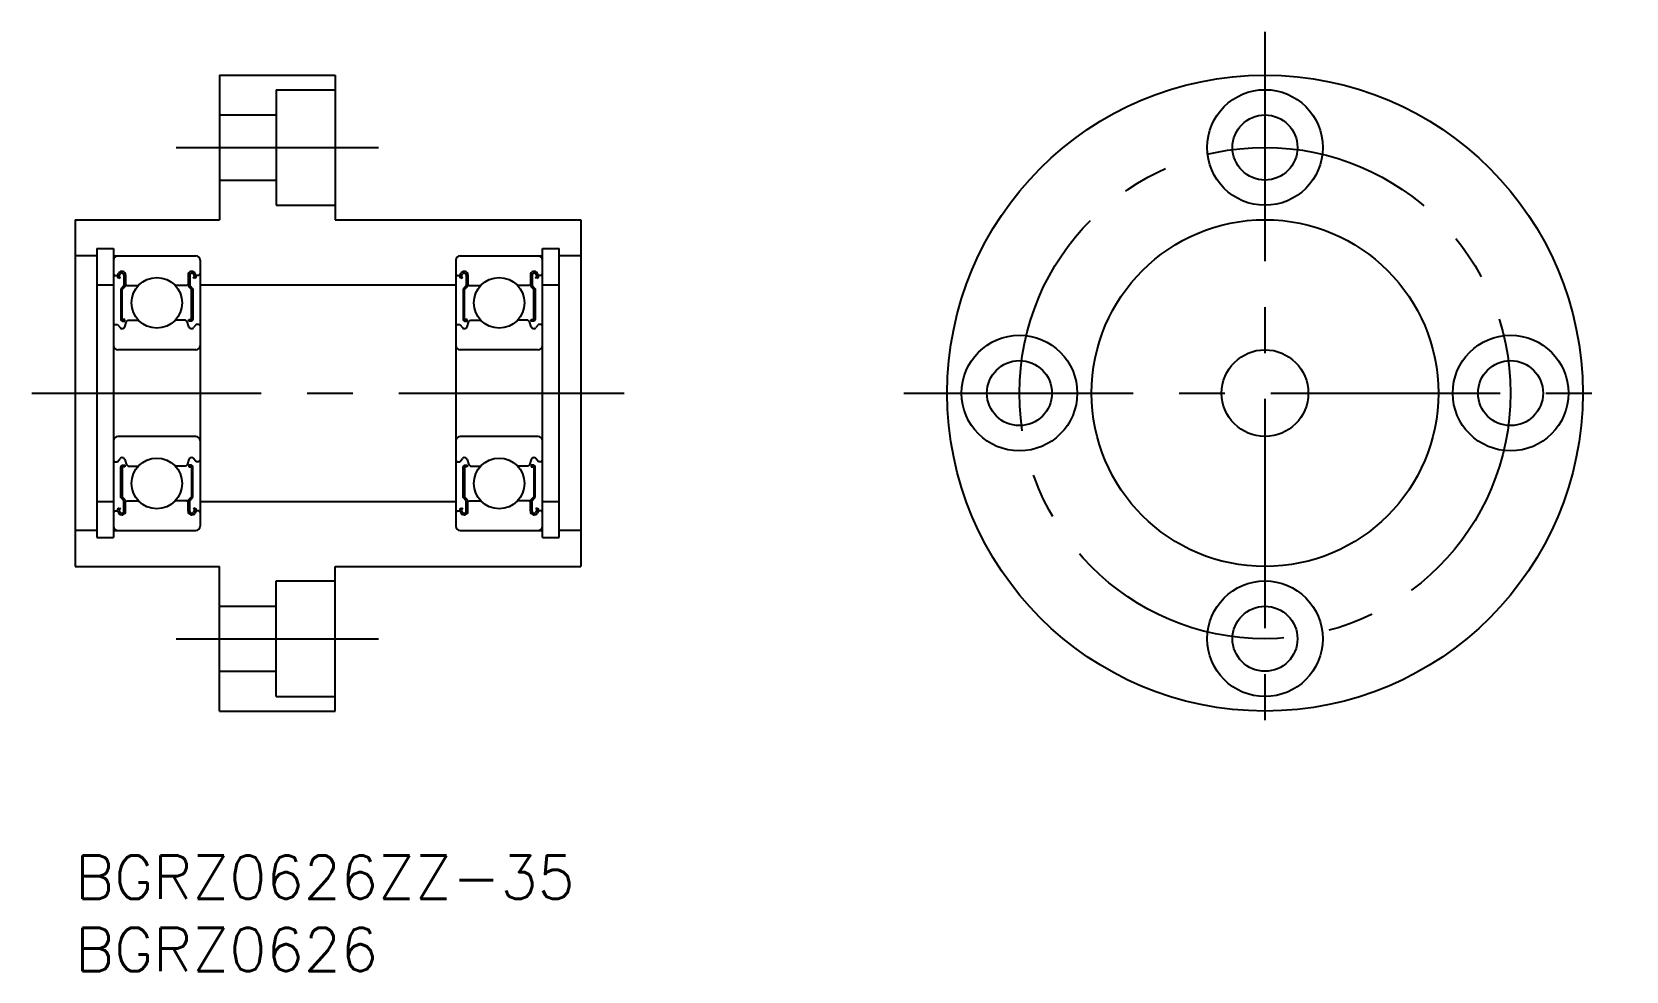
# Model space of a CAD drawing. Extents: x -3 to 107, y -8 to 57.
import ezdxf

# ---------------------------------------------------------------- set-up
doc = ezdxf.new("R2010")
doc.units = 0
doc.header["$LTSCALE"] = 0.5
doc.linetypes.add('CENTER', pattern=[50.8, 31.75, -6.35, 6.35, -6.35])
for name, color, linetype in [('MSM_CENTER', 1, 'CENTER'), ('MSM_CONTINUOUS', 7, 'CONTINUOUS'), ('MSM_PART_NUMBER', 7, 'CONTINUOUS')]:
    doc.layers.add(name, color=color, linetype=linetype)
doc.styles.get("Standard").update_dxf_attribs({"font": 'txt.shx', "height": 3, "bigfont": 'bigfont.shx'})

# ---------------------------------------------------------------- blocks, each defined once
blk = doc.blocks.new('*U2')
at = {"layer": 'MSM_PART_NUMBER'}
blk.add_text('BGRZ0626ZZ-35', height=3, dxfattribs=at).set_placement((0, -3))
blk = doc.blocks.new('*U3')
at = {"layer": 'MSM_PART_NUMBER'}
blk.add_text('BGRZ0626', height=3, dxfattribs=at).set_placement((0, -8))

msp = doc.modelspace()

# ---------------------------------------------------------------- linework, layer by layer
at = {"layer": 'MSM_CENTER'}
for p, q in [((82.36777, 57), (82.36777, 7)), ((7, 49), (21, 49)), ((-3, 32), (38, 32)), ((57.36777, 32), (107.36777, 32)), ((7, 15), (21, 15))]:
    msp.add_line(p, q, dxfattribs=at)
msp.add_circle((82.36777, 32), 17, dxfattribs=at)
at = {"layer": 'MSM_CONTINUOUS'}
for p, q in [((10, 54), (10, 44)), ((10, 54), (18, 54)), ((12, 54), (12, 54.0001)), ((13.9, 53), (13.9, 45)), ((13.9, 53), (18, 53)), ((18, 54), (18, 44)), ((10, 51.25), (13.9, 51.25)), ((10, 46.75), (13.9, 46.75)), ((13.9, 45), (18, 45)), ((0, 44), (0, 20)), ((0, 44), (10, 44)), ((18, 44), (35, 44)), ((35, 44), (35, 20)), ((1.489999, 42), (1.489999, 22)), ((1.489999, 42), (2.65, 42)), ((2.65, 42), (2.65, 22)), ((32.35, 22), (32.35, 42)), ((32.35, 42), (33.51, 42)), ((33.51, 22), (33.51, 42)), ((1.489999, 41.5), (0, 41.5)), ((2.65, 41.5), (8.35, 41.5)), ((8.65, 41.2), (8.65, 22.8)), ((26.35, 41.2), (26.35, 22.8)), ((26.65, 41.5), (32.35, 41.5)), ((35, 41.5), (33.51, 41.5)), ((2.65, 40.25002), (2.75, 40.14999)), ((2.75, 40.14999), (2.92778, 40.14999)), ((2.92778, 40.14999), (3.01846, 40.30321)), ((2.96846, 39.99821), (3.06468, 39.94266)), ((3.024014, 40.094447), (3.11468, 40.24765)), ((3.12023, 40.03889), (3.024014, 40.094447)), ((3.06467, 39.94269), (3.12023, 40.03891)), ((3.37222, 40.17863), (3.37222, 39.45)), ((3.48333, 40.17863), (3.48333, 39.40396)), ((7.81667, 40.17863), (7.81667, 39.40396)), ((7.92778, 40.17863), (7.92778, 39.45)), ((8.17977, 40.03889), (8.275985, 40.094447)), ((8.23533, 39.94269), (8.17977, 40.03891)), ((8.275985, 40.094447), (8.18532, 40.24765)), ((8.33154, 39.99821), (8.23532, 39.94266)), ((8.37222, 40.14999), (8.28154, 40.30321)), ((8.55, 40.14999), (8.37222, 40.14999)), ((8.65, 40.25002), (8.55, 40.14999)), ((26.35, 40.25002), (26.45, 40.14999)), ((26.45, 40.14999), (26.62778, 40.14999)), ((26.62778, 40.14999), (26.71846, 40.30321)), ((26.66846, 39.99821), (26.76468, 39.94266)), ((26.724014, 40.094447), (26.81468, 40.24765)), ((26.82023, 40.03889), (26.724014, 40.094447)), ((26.76467, 39.94269), (26.82023, 40.03891)), ((27.07222, 40.17863), (27.07222, 39.45)), ((27.18333, 40.17863), (27.18333, 39.40396)), ((31.51667, 40.17863), (31.51667, 39.40396)), ((31.62778, 40.17863), (31.62778, 39.45)), ((31.87977, 40.03889), (31.975985, 40.094447)), ((31.93533, 39.94269), (31.87977, 40.03891)), ((31.975985, 40.094447), (31.88532, 40.24765)), ((32.03154, 39.99821), (31.93532, 39.94266)), ((32.07222, 40.14999), (31.98154, 40.30321)), ((32.25, 40.14999), (32.07222, 40.14999)), ((32.35, 40.25002), (32.25, 40.14999)), ((1.489999, 39.5), (2.65, 39.5)), ((3.37222, 39.45), (3.15, 39.22777)), ((3.15, 39.22777), (3.15, 37.10111)), ((3.48333, 39.40398), (3.26112, 39.18176)), ((3.26112, 37.10111), (3.26112, 39.18176)), ((3.48334, 39.54999), (3.58334, 39.45)), ((3.58334, 39.45), (4.37623, 39.45)), ((7.71666, 39.45), (6.92377, 39.45)), ((7.81666, 39.54999), (7.71666, 39.45)), ((7.81667, 39.40398), (8.03888, 39.18176)), ((7.92778, 39.45), (8.15, 39.22777)), ((8.03888, 37.10111), (8.03888, 39.18176)), ((8.15, 39.22777), (8.15, 37.10111)), ((8.65, 39.5), (26.35, 39.5)), ((27.07222, 39.45), (26.85, 39.22777)), ((26.85, 39.22777), (26.85, 37.10111)), ((27.18333, 39.40398), (26.96112, 39.18176)), ((26.96112, 37.10111), (26.96112, 39.18176)), ((27.18334, 39.54999), (27.28334, 39.45)), ((27.28334, 39.45), (28.07623, 39.45)), ((31.41666, 39.45), (30.62377, 39.45)), ((31.51666, 39.54999), (31.41666, 39.45)), ((31.51667, 39.40398), (31.73888, 39.18176)), ((31.62778, 39.45), (31.85, 39.22777)), ((31.73888, 37.10111), (31.73888, 39.18176)), ((31.85, 39.22777), (31.85, 37.10111)), ((32.35, 39.5), (33.51, 39.5)), ((2.65, 36.65), (2.75, 36.75)), ((2.75, 36.75), (2.927788, 36.75)), ((2.927788, 36.75), (3.106621, 36.531315)), ((3.26111, 36.99), (3.42778, 36.99)), ((3.42778, 37.10111), (3.26112, 37.10111)), ((3.42768, 36.5971), (3.55832, 36.95604)), ((3.42778, 36.99), (3.42778, 37.10111)), ((3.55832, 36.95605), (3.658298, 37.05)), ((3.658298, 37.05), (4.37623, 37.05)), ((7.641701, 37.05), (6.92377, 37.05)), ((7.74168, 36.95605), (7.641701, 37.05)), ((7.87232, 36.5971), (7.74168, 36.95604)), ((7.87222, 36.99), (7.87222, 37.10111)), ((7.87222, 37.10111), (8.03888, 37.10111)), ((8.03889, 36.99), (7.87222, 36.99)), ((8.372211, 36.75), (8.193379, 36.531315)), ((8.55, 36.75), (8.372211, 36.75)), ((8.65, 36.65), (8.55, 36.75)), ((26.35, 36.65), (26.45, 36.75)), ((26.45, 36.75), (26.627788, 36.75)), ((26.627788, 36.75), (26.806621, 36.531315)), ((26.96111, 36.99), (27.12778, 36.99)), ((27.12778, 37.10111), (26.96112, 37.10111)), ((27.12768, 36.5971), (27.25832, 36.95604)), ((27.12778, 36.99), (27.12778, 37.10111)), ((27.25832, 36.95605), (27.358298, 37.05)), ((27.358298, 37.05), (28.07623, 37.05)), ((31.341701, 37.05), (30.62377, 37.05)), ((31.44168, 36.95605), (31.341701, 37.05)), ((31.57232, 36.5971), (31.44168, 36.95604)), ((31.57222, 37.10111), (31.73888, 37.10111)), ((31.57222, 36.99), (31.57222, 37.10111)), ((31.73889, 36.99), (31.57222, 36.99)), ((32.072211, 36.75), (31.893379, 36.531315)), ((32.25, 36.75), (32.072211, 36.75)), ((32.35, 36.65), (32.25, 36.75)), ((8.35, 35), (2.95, 35)), ((32.05, 35), (26.65, 35)), ((8.35, 29), (2.95, 29)), ((32.05, 29), (26.65, 29)), ((2.65, 27.35), (2.75, 27.25)), ((2.75, 27.25), (2.927788, 27.25)), ((2.927788, 27.25), (3.106621, 27.468685)), ((3.15, 24.77223), (3.15, 26.89889)), ((3.26111, 27.01), (3.42778, 27.01)), ((3.42778, 26.89889), (3.26112, 26.89889)), ((3.26112, 26.89889), (3.26112, 24.81824)), ((3.42768, 27.4029), (3.55832, 27.04396)), ((3.42778, 27.01), (3.42778, 26.89889)), ((3.55832, 27.04395), (3.658298, 26.95)), ((3.658298, 26.95), (4.37623, 26.95)), ((7.641701, 26.95), (6.92377, 26.95)), ((7.74168, 27.04395), (7.641701, 26.95)), ((7.87232, 27.4029), (7.74168, 27.04396)), ((7.87222, 27.01), (7.87222, 26.89889)), ((8.03889, 27.01), (7.87222, 27.01)), ((7.87222, 26.89889), (8.03888, 26.89889)), ((8.03888, 26.89889), (8.03888, 24.81824)), ((8.15, 24.77223), (8.15, 26.89889)), ((8.372211, 27.25), (8.193379, 27.468685)), ((8.55, 27.25), (8.372211, 27.25)), ((8.65, 27.35), (8.55, 27.25)), ((26.35, 27.35), (26.45, 27.25)), ((26.45, 27.25), (26.627788, 27.25)), ((26.627788, 27.25), (26.806621, 27.468685)), ((26.85, 24.77223), (26.85, 26.89889)), ((26.96111, 27.01), (27.12778, 27.01)), ((27.12778, 26.89889), (26.96112, 26.89889)), ((26.96112, 26.89889), (26.96112, 24.81824)), ((27.12768, 27.4029), (27.25832, 27.04396)), ((27.12778, 27.01), (27.12778, 26.89889)), ((27.25832, 27.04395), (27.358298, 26.95)), ((27.358298, 26.95), (28.07623, 26.95)), ((31.341701, 26.95), (30.62377, 26.95)), ((31.44168, 27.04395), (31.341701, 26.95)), ((31.57232, 27.4029), (31.44168, 27.04396)), ((31.73889, 27.01), (31.57222, 27.01)), ((31.57222, 27.01), (31.57222, 26.89889)), ((31.57222, 26.89889), (31.73888, 26.89889)), ((31.73888, 26.89889), (31.73888, 24.81824)), ((31.85, 24.77223), (31.85, 26.89889)), ((32.072211, 27.25), (31.893379, 27.468685)), ((32.25, 27.25), (32.072211, 27.25)), ((32.35, 27.35), (32.25, 27.25)), ((1.489999, 24.5), (2.65, 24.5)), ((3.37222, 24.55), (3.15, 24.77223)), ((3.48333, 24.59602), (3.26112, 24.81824)), ((3.37222, 23.82137), (3.37222, 24.55)), ((3.48333, 23.82137), (3.48333, 24.59602)), ((3.48334, 24.45001), (3.58334, 24.55)), ((3.58334, 24.55), (4.37623, 24.55)), ((7.71666, 24.55), (6.92377, 24.55)), ((7.81666, 24.45001), (7.71666, 24.55)), ((7.81667, 24.59602), (8.03888, 24.81824)), ((7.81667, 23.82137), (7.81667, 24.59604)), ((7.92778, 24.55), (8.15, 24.77223)), ((7.92778, 23.82137), (7.92778, 24.55)), ((8.65, 24.5), (26.35, 24.5)), ((27.07222, 24.55), (26.85, 24.77223)), ((27.18333, 24.59602), (26.96112, 24.81824)), ((27.07222, 23.82137), (27.07222, 24.55)), ((27.18333, 23.82137), (27.18333, 24.59602)), ((27.18334, 24.45001), (27.28334, 24.55)), ((27.28334, 24.55), (28.07623, 24.55)), ((31.41666, 24.55), (30.62377, 24.55)), ((31.51666, 24.45001), (31.41666, 24.55)), ((31.51667, 24.59602), (31.73888, 24.81824)), ((31.51667, 23.82137), (31.51667, 24.59604)), ((31.62778, 24.55), (31.85, 24.77223)), ((31.62778, 23.82137), (31.62778, 24.55)), ((32.35, 24.5), (33.51, 24.5)), ((2.65, 23.74998), (2.75, 23.85001)), ((2.75, 23.85001), (2.92778, 23.85001)), ((2.92778, 23.85001), (3.01846, 23.69679)), ((2.96846, 24.00179), (3.06468, 24.05734)), ((3.12023, 23.96111), (3.024014, 23.905553)), ((3.024014, 23.905553), (3.11468, 23.75235)), ((3.06467, 24.05731), (3.12023, 23.96109)), ((8.23533, 24.05731), (8.17977, 23.96109)), ((8.17977, 23.96111), (8.275985, 23.905553)), ((8.275985, 23.905553), (8.18532, 23.75235)), ((8.33154, 24.00179), (8.23532, 24.05734)), ((8.37222, 23.85001), (8.28154, 23.69679)), ((8.55, 23.85001), (8.37222, 23.85001)), ((8.65, 23.74998), (8.55, 23.85001)), ((26.35, 23.74998), (26.45, 23.85001)), ((26.45, 23.85001), (26.62778, 23.85001)), ((26.62778, 23.85001), (26.71846, 23.69679)), ((26.66846, 24.00179), (26.76468, 24.05734)), ((26.82023, 23.96111), (26.724014, 23.905553)), ((26.724014, 23.905553), (26.81468, 23.75235)), ((26.76467, 24.05731), (26.82023, 23.96109)), ((31.93533, 24.05731), (31.87977, 23.96109)), ((31.87977, 23.96111), (31.975985, 23.905553)), ((31.975985, 23.905553), (31.88532, 23.75235)), ((32.03154, 24.00179), (31.93532, 24.05734)), ((32.07222, 23.85001), (31.98154, 23.69679)), ((32.25, 23.85001), (32.07222, 23.85001)), ((32.35, 23.74998), (32.25, 23.85001)), ((1.489999, 22.5), (0, 22.5)), ((2.65, 22.5), (8.35, 22.5)), ((26.65, 22.5), (32.35, 22.5)), ((35, 22.5), (33.51, 22.5)), ((1.489999, 22), (2.65, 22)), ((32.35, 22), (33.51, 22)), ((0, 20), (10, 20)), ((10, 10), (10, 20)), ((18, 20), (35, 20)), ((18, 10), (18, 20)), ((13.9, 19), (18, 19)), ((13.9, 11), (13.9, 19)), ((10, 17.25), (13.9, 17.25)), ((10, 12.75), (13.9, 12.75)), ((10, 10), (18, 10)), ((12, 10), (12, 9.9999)), ((13.9, 11), (18, 11))]:
    msp.add_line(p, q, dxfattribs=at)
for centre, radius in [((82.36777, 32), 22), ((82.36777, 49), 4), ((82.36777, 49), 2.25), ((82.36777, 32), 12), ((5.65, 38.25), 1.75), ((29.35, 38.25), 1.75), ((65.36777, 32), 4), ((99.36777, 32), 4), ((65.36777, 32), 2.25), ((82.36777, 32), 3), ((99.36777, 32), 2.25), ((5.65, 25.75), 1.75), ((29.35, 25.75), 1.75), ((82.36777, 15), 4), ((82.36777, 15), 2.25)]:
    msp.add_circle(centre, radius, dxfattribs=at)
for centre, radius, start, end in [((2.95, 41.2), 0.3, 90, 180), ((8.35, 41.2), 0.3, 0, 90), ((26.65, 41.2), 0.3, 90, 180), ((32.05, 41.2), 0.3, 0, 90), ((3.023976, 40.094422), 0.111093, 149.987065, 240.009046), ((3.23421, 40.17863), 0.24912, 0, 150.00121), ((3.23421, 40.17863), 0.13801, 0, 150.00256), ((8.06579, 40.17863), 0.24912, 29.99879, 180), ((8.06579, 40.17863), 0.13801, 29.99744, 180), ((8.276023, 40.094422), 0.111093, 299.990954, 30.012935), ((26.723976, 40.094422), 0.111093, 149.987065, 240.009046), ((26.93421, 40.17863), 0.24912, 0, 150.00121), ((26.93421, 40.17863), 0.13801, 0, 150.00256), ((31.76579, 40.17863), 0.24912, 29.99879, 180), ((31.76579, 40.17863), 0.13801, 29.99744, 180), ((31.976023, 40.094422), 0.111093, 299.990954, 30.012935), ((3.24935, 36.65108), 0.18632, 220.0002, 343.15268), ((3.26111, 37.10111), 0.11111, 180.00005, 270.00003), ((8.05065, 36.65108), 0.18632, 196.84732, 319.9998), ((8.03889, 37.10111), 0.11111, 269.99997, 359.99995), ((26.94935, 36.65108), 0.18632, 220.0002, 343.15268), ((26.96111, 37.10111), 0.11111, 180.00005, 270.00003), ((31.75065, 36.65108), 0.18632, 196.84732, 319.9998), ((31.73889, 37.10111), 0.11111, 269.99997, 359.99995), ((2.95, 35.3), 0.3, 180, 270), ((8.35, 35.3), 0.3, 270, 0), ((26.65, 35.3), 0.3, 180, 270), ((32.05, 35.3), 0.3, 270, 0), ((2.95, 28.7), 0.3, 90, 180), ((8.35, 28.7), 0.3, 0, 90), ((26.65, 28.7), 0.3, 90, 180), ((32.05, 28.7), 0.3, 0, 90), ((3.24935, 27.34892), 0.18632, 16.84732, 139.9998), ((3.26111, 26.89889), 0.11111, 89.99997, 179.99995), ((8.05065, 27.34892), 0.18632, 40.0002, 163.15268), ((8.03889, 26.89889), 0.11111, 0.00005, 90.00003), ((26.94935, 27.34892), 0.18632, 16.84732, 139.9998), ((26.96111, 26.89889), 0.11111, 89.99997, 179.99995), ((31.75065, 27.34892), 0.18632, 40.0002, 163.15268), ((31.73889, 26.89889), 0.11111, 0.00005, 90.00003), ((3.023976, 23.905578), 0.111093, 119.990954, 210.012935), ((3.23421, 23.82137), 0.24912, 209.99879, 0), ((3.23421, 23.82137), 0.13801, 209.99744, 0), ((8.06579, 23.82137), 0.24912, 180, 330.00121), ((8.06579, 23.82137), 0.13801, 180, 330.00256), ((8.276023, 23.905578), 0.111093, 329.987065, 60.009046), ((26.723976, 23.905578), 0.111093, 119.990954, 210.012935), ((26.93421, 23.82137), 0.24912, 209.99879, 0), ((26.93421, 23.82137), 0.13801, 209.99744, 0), ((31.76579, 23.82137), 0.24912, 180, 330.00121), ((31.76579, 23.82137), 0.13801, 180, 330.00256), ((31.976023, 23.905578), 0.111093, 329.987065, 60.009046), ((2.95, 22.8), 0.3, 180, 270), ((8.35, 22.8), 0.3, 270, 0), ((26.65, 22.8), 0.3, 180, 270), ((32.05, 22.8), 0.3, 270, 0)]:
    msp.add_arc(centre, radius, start, end, dxfattribs=at)

# ---------------------------------------------------------------- block references
for name in ['*U2', '*U3']:
    msp.add_blockref(name, (0, 0), dxfattribs=at)

doc.saveas('drawing.dxf')
